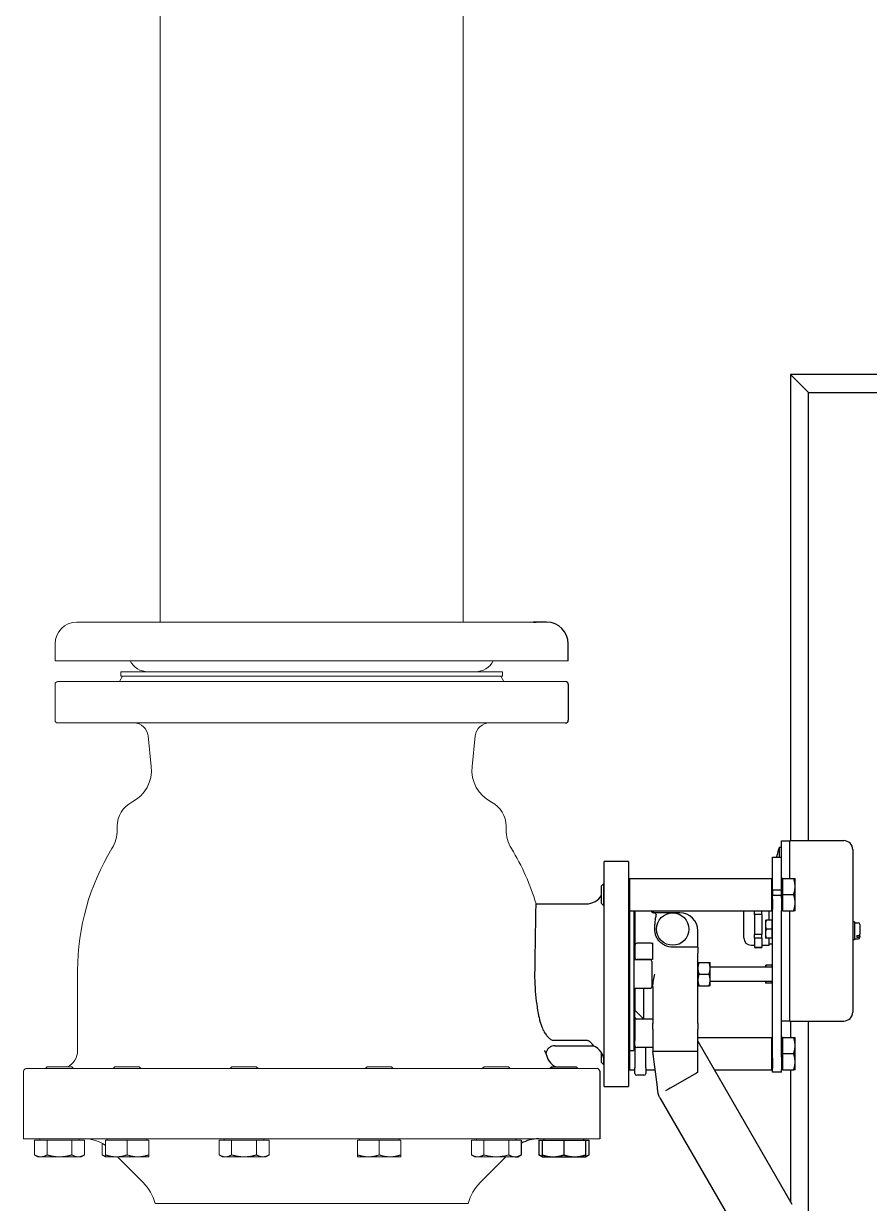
# Model space of a CAD drawing. Header units: millimetres. Extents: x 0 to 100323, y 0 to 59400.
# Drawn here: x 24957 to 25426, y 20905 to 21561 of the extents above; entities that cross this region are included whole.
import ezdxf

# ---------------------------------------------------------------- set-up
doc = ezdxf.new("R2010")
doc.units = ezdxf.units.MM
doc.header["$LTSCALE"] = 100
doc.layers.add('P_Biomass (BM)', color=150, linetype='Continuous', lineweight=18, true_color=0x007fff)
doc.layers.add('Visible', color=7, linetype='Continuous', lineweight=25)

msp = doc.modelspace()

# ---------------------------------------------------------------- linework, layer by layer
at = {"layer": 'P_Biomass (BM)'}
for p, q in [((25032.48, 21228.1), (25032.48, 22227.78)), ((25200.78, 21228.1), (25200.78, 22227.78)), ((24999.11, 21228.1), (24986.13, 21228.1)), ((24999.11, 21228.1), (25001.28, 21228.1)), ((25073.65, 21228.1), (25001.28, 21228.1)), ((25073.65, 21228.1), (25078.22, 21228.1)), ((25173.37, 21228.1), (25078.22, 21228.1)), ((25173.37, 21228.1), (25177.66, 21228.1)), ((25239.85, 21228.1), (25177.66, 21228.1)), ((24974.13, 21206.6), (24974.13, 21216.1)), ((25259.13, 21206.6), (24974.13, 21206.6)), ((25011.63, 21198.1), (25009.89, 21195.1)), ((25222.63, 21200.6), (25010.63, 21200.6)), ((25010.63, 21198.1), (25010.63, 21200.6)), ((25222.63, 21198.1), (25010.63, 21198.1)), ((25221.63, 21198.1), (25223.36, 21195.1)), ((25222.63, 21198.1), (25222.63, 21200.6)), ((24974.13, 21193.6), (24974.13, 21173.6)), ((24975.63, 21195.1), (25257.63, 21195.1)), ((25257.63, 21172.1), (24975.63, 21172.1)), ((25027.52, 21147.94), (25025.78, 21164.92)), ((25205.73, 21147.94), (25207.48, 21164.92)), ((25008.63, 21114.76), (25008.63, 21112.81)), ((25224.63, 21114.76), (25224.63, 21112.81)), ((24986.63, 21034.6), (24986.63, 20990.1)), ((24958.13, 20980.1), (25275.13, 20980.1)), ((24969.79, 20981.1), (24968.79, 20980.1)), ((24969.79, 20981.1), (24983.34, 20981.1)), ((24983.34, 20981.1), (24984.08, 20980.36)), ((25007.32, 20981.1), (25006.32, 20980.1)), ((25007.32, 20981.1), (25020.87, 20981.1)), ((25020.87, 20981.1), (25021.86, 20980.11)), ((25072.33, 20981.1), (25071.33, 20980.1)), ((25072.33, 20981.1), (25085.87, 20981.1)), ((25085.87, 20981.1), (25086.87, 20980.1)), ((25147.38, 20981.1), (25146.38, 20980.1)), ((25147.38, 20981.1), (25160.93, 20981.1)), ((25160.93, 20981.1), (25161.93, 20980.1)), ((25212.38, 20981.1), (25211.39, 20980.11)), ((25212.38, 20981.1), (25225.93, 20981.1)), ((25225.93, 20981.1), (25226.93, 20980.1)), ((24956.63, 20978.6), (24956.63, 20941.1)), ((24956.63, 20941.1), (25276.63, 20941.1)), ((24962.71, 20940.3), (24969.64, 20940.3)), ((24962.71, 20940.3), (24962.71, 20932.17)), ((24965.57, 20940.3), (24965.57, 20941.1)), ((24969.64, 20940.3), (24983.5, 20940.3)), ((24969.64, 20940.3), (24969.64, 20932.17)), ((24983.5, 20940.3), (24983.5, 20932.17)), ((24983.5, 20940.3), (24990.42, 20940.3)), ((24987.57, 20940.3), (24987.57, 20941.1)), ((24990.42, 20940.3), (24990.42, 20932.17)), ((25002.1, 20940.3), (25014.1, 20940.3)), ((25002.1, 20940.3), (25002.1, 20932.17)), ((25003.1, 20940.3), (25003.1, 20941.1)), ((25014.1, 20940.3), (25026.1, 20940.3)), ((25014.1, 20940.3), (25014.1, 20932.17)), ((25025.1, 20940.3), (25025.1, 20941.1)), ((25026.1, 20940.3), (25026.1, 20932.17)), ((25065.24, 20940.3), (25072.17, 20940.3)), ((25065.24, 20940.3), (25065.24, 20932.17)), ((25068.1, 20940.3), (25068.1, 20941.1)), ((25072.17, 20940.3), (25086.03, 20940.3)), ((25072.17, 20940.3), (25072.17, 20932.17)), ((25086.03, 20940.3), (25092.95, 20940.3)), ((25086.03, 20940.3), (25086.03, 20932.17)), ((25090.1, 20940.3), (25090.1, 20941.1)), ((25092.95, 20940.3), (25092.95, 20932.17)), ((25142.16, 20940.3), (25154.16, 20940.3)), ((25142.16, 20940.3), (25142.16, 20932.17)), ((25143.16, 20940.3), (25143.16, 20941.1)), ((25154.16, 20940.3), (25166.16, 20940.3)), ((25154.16, 20940.3), (25154.16, 20932.17)), ((25165.16, 20940.3), (25165.16, 20941.1)), ((25166.16, 20940.3), (25166.16, 20932.17)), ((25205.3, 20940.3), (25205.3, 20932.17)), ((25205.3, 20940.3), (25212.23, 20940.3)), ((25208.16, 20940.3), (25208.16, 20941.1)), ((25212.23, 20940.3), (25226.09, 20940.3)), ((25212.23, 20940.3), (25212.23, 20932.17)), ((25226.09, 20940.3), (25233.01, 20940.3)), ((25226.09, 20940.3), (25226.09, 20932.17)), ((25000.24, 20938.58), (25000.24, 20932.17)), ((24964.57, 20931.1), (24962.71, 20932.17)), ((24964.57, 20931.1), (24966.18, 20931.1)), ((24966.18, 20931.1), (24976.57, 20931.1)), ((24976.57, 20931.1), (24986.96, 20931.1)), ((24986.96, 20931.1), (24988.57, 20931.1)), ((24988.57, 20931.1), (24990.42, 20932.17)), ((25002.1, 20931.1), (25000.24, 20932.17)), ((25002.1, 20931.1), (25008.1, 20931.1)), ((25008.1, 20931.1), (25020.1, 20931.1)), ((25023.05, 20916.84), (25008.79, 20931.1)), ((25020.1, 20931.1), (25026.1, 20931.1)), ((25067.1, 20931.1), (25065.24, 20932.17)), ((25067.1, 20931.1), (25068.71, 20931.1)), ((25068.71, 20931.1), (25079.1, 20931.1)), ((25079.1, 20931.1), (25089.49, 20931.1)), ((25089.49, 20931.1), (25091.1, 20931.1)), ((25091.1, 20931.1), (25092.95, 20932.17)), ((25142.16, 20931.1), (25148.16, 20931.1)), ((25148.16, 20931.1), (25160.16, 20931.1)), ((25160.16, 20931.1), (25166.16, 20931.1)), ((25207.16, 20931.1), (25205.3, 20932.17)), ((25207.16, 20931.1), (25208.77, 20931.1)), ((25208.77, 20931.1), (25219.16, 20931.1)), ((25210.2, 20916.84), (25224.46, 20931.1)), ((25219.16, 20931.1), (25229.55, 20931.1)), ((25029.63, 20905.23), (25203.63, 20905.23))]:
    msp.add_line(p, q, dxfattribs=at)
for centre, radius, start, end in [((24986.13, 21216.1), 12, 90, 180), ((25025.63, 21211.6), 11, 207.03569, 270), ((25207.63, 21211.6), 11, 270, 332.96431), ((24975.63, 21193.6), 1.5, 90, 180), ((24975.63, 21173.6), 1.5, 180, 270), ((25017.82, 21164.1), 8, 5.86857, 90), ((25215.44, 21164.1), 8, 90, 174.13143), ((25007.63, 21145.89), 20, 297.20289, 5.86857), ((25225.63, 21145.89), 20, 174.13143, 242.79711), ((25023.63, 21114.76), 15, 117.20289, 180), ((25209.63, 21114.76), 15, 0, 62.79711), ((24988.63, 21112.81), 20, 328.57609, 0), ((25244.63, 21112.81), 20, 180, 211.42391), ((25116.63, 21034.6), 130, 148.57609, 180), ((25116.63, 21034.6), 130, 16.53586, 31.42391), ((24976.63, 20990.1), 10, 295.84193, 0), ((24958.13, 20978.6), 1.5, 90, 180), ((24990.51, 20921.1), 20, 54.58947, 90), ((25005.37, 20899.17), 25, 14.03624, 45), ((25227.88, 20899.17), 25, 135, 165.96376)]:
    msp.add_arc(centre, radius, start, end, dxfattribs=at)
for points, knots in [([(25001.28, 21228.1), (25001.07, 21228.1), (25000.88, 21228.1), (25000.18, 21228.1), (24999.75, 21228.1), (24999.31, 21228.1), (24999.2, 21228.1), (24999.11, 21228.1)], [-2.1952792, -2.1952792, -2.1952792, -2.1952792, -2.0993492, -2.0993492, -1.8229843, -1.8229843, -1.7097702, -1.7097702, -1.7097702, -1.7097702]), ([(25078.22, 21228.1), (25077.9, 21228.1), (25077.59, 21228.1), (25076.37, 21228.1), (25075.48, 21228.1), (25074.31, 21228.1), (25073.97, 21228.1), (25073.65, 21228.1)], [-2.1952792, -2.1952792, -2.1952792, -2.1952792, -2.0993492, -2.0993492, -1.8229843, -1.8229843, -1.7097702, -1.7097702, -1.7097702, -1.7097702]), ([(25177.66, 21228.1), (25177.41, 21228.1), (25177.16, 21228.1), (25176.14, 21228.1), (25175.32, 21228.1), (25174.1, 21228.1), (25173.74, 21228.1), (25173.37, 21228.1)], [-2.1952792, -2.1952792, -2.1952792, -2.1952792, -2.0993492, -2.0993492, -1.8229843, -1.8229843, -1.7097702, -1.7097702, -1.7097702, -1.7097702]), ([(24984.08, 20980.36), (24984.09, 20980.35), (24984.09, 20980.35), (24984.11, 20980.3), (24984.04, 20980.25), (24983.69, 20980.14), (24983.4, 20980.1), (24983.03, 20980.1)], [2.2317186, 2.2317186, 2.2317186, 2.2317186, 2.2549429, 2.2549429, 2.4488197, 2.4488197, 2.6508871, 2.6508871, 2.6508871, 2.6508871])]:
    msp.add_open_spline(points, degree=3, knots=knots, dxfattribs=at)
for points in [[(25021.86, 20980.11), (25021.87, 20980.11), (25021.86, 20980.1), (25021.85, 20980.1)], [(25211.4, 20980.1), (25211.39, 20980.1), (25211.39, 20980.11), (25211.39, 20980.11)]]:
    msp.add_open_spline(points, degree=3, dxfattribs=at)
for points, weights in [([(24962.71, 20932.17), (24964.57, 20931.1), (24966.18, 20931.1)], [1, 1.0379548493, 1]), ([(24966.18, 20931.1), (24967.78, 20931.1), (24969.64, 20932.17)], [1, 1.0379548493, 1]), ([(24969.64, 20932.17), (24973.35, 20931.1), (24976.57, 20931.1)], [1, 1.0379548493, 1]), ([(24976.57, 20931.1), (24979.78, 20931.1), (24983.5, 20932.17)], [1, 1.0379548493, 1]), ([(24983.5, 20932.17), (24985.35, 20931.1), (24986.96, 20931.1)], [1, 1.0379548493, 1]), ([(24986.96, 20931.1), (24988.57, 20931.1), (24990.42, 20932.17)], [1, 1.0379548493, 1]), ([(25000.24, 20932.17), (25001.22, 20931.61), (25002.1, 20931.35)], [1, 1.01965956375, 1.01895290532]), ([(25002.1, 20932.17), (25005.31, 20931.1), (25008.1, 20931.1)], [1, 1.0379548493, 1]), ([(25002.1, 20931.1), (25002.1, 20931.1), (25002.1, 20932.17)], [1, 1.0379548493, 1]), ([(25008.1, 20931.1), (25010.88, 20931.1), (25014.1, 20932.17)], [1, 1.0379548493, 1]), ([(25014.1, 20932.17), (25017.31, 20931.1), (25020.1, 20931.1)], [1, 1.0379548493, 1]), ([(25020.1, 20931.1), (25022.88, 20931.1), (25026.1, 20932.17)], [1, 1.0379548493, 1]), ([(25026.1, 20932.17), (25026.1, 20931.1), (25026.1, 20931.1)], [1, 1.0379548493, 1]), ([(25065.24, 20932.17), (25067.1, 20931.1), (25068.71, 20931.1)], [1, 1.0379548493, 1]), ([(25068.71, 20931.1), (25070.31, 20931.1), (25072.17, 20932.17)], [1, 1.0379548493, 1]), ([(25072.17, 20932.17), (25075.88, 20931.1), (25079.1, 20931.1)], [1, 1.0379548493, 1]), ([(25079.1, 20931.1), (25082.31, 20931.1), (25086.03, 20932.17)], [1, 1.0379548493, 1]), ([(25086.03, 20932.17), (25087.88, 20931.1), (25089.49, 20931.1)], [1, 1.0379548493, 1]), ([(25089.49, 20931.1), (25091.1, 20931.1), (25092.95, 20932.17)], [1, 1.0379548493, 1]), ([(25142.16, 20932.17), (25145.37, 20931.1), (25148.16, 20931.1)], [1, 1.0379548493, 1]), ([(25142.16, 20931.1), (25142.16, 20931.1), (25142.16, 20932.17)], [1, 1.0379548493, 1]), ([(25148.16, 20931.1), (25150.94, 20931.1), (25154.16, 20932.17)], [1, 1.0379548493, 1]), ([(25154.16, 20932.17), (25157.37, 20931.1), (25160.16, 20931.1)], [1, 1.0379548493, 1]), ([(25160.16, 20931.1), (25162.94, 20931.1), (25166.16, 20932.17)], [1, 1.0379548493, 1]), ([(25166.16, 20932.17), (25166.16, 20931.1), (25166.16, 20931.1)], [1, 1.0379548493, 1]), ([(25205.3, 20932.17), (25207.16, 20931.1), (25208.77, 20931.1)], [1, 1.0379548493, 1]), ([(25208.77, 20931.1), (25210.37, 20931.1), (25212.23, 20932.17)], [1, 1.0379548493, 1]), ([(25212.23, 20932.17), (25215.94, 20931.1), (25219.16, 20931.1)], [1, 1.0379548493, 1]), ([(25219.16, 20931.1), (25222.37, 20931.1), (25226.09, 20932.17)], [1, 1.0379548493, 1]), ([(25226.09, 20932.17), (25227.94, 20931.1), (25229.55, 20931.1)], [1, 1.0379548493, 1])]:
    msp.add_rational_spline(points, weights, degree=2, dxfattribs=at)
at = {"layer": 'Visible'}
for p, q in [((25392.63, 21355.62), (25382.63, 21365.62)), ((25382.63, 21365.62), (25382.63, 21106.74)), ((25496.74, 21365.62), (25382.63, 21365.62)), ((25392.63, 21106.74), (25392.63, 21355.62)), ((25392.63, 21355.62), (25498.01, 21355.62)), ((25239.85, 21228.1), (25241.35, 21228.1)), ((25247.13, 21228.1), (25241.35, 21228.1)), ((25259.13, 21206.6), (25259.13, 21216.1)), ((25259.13, 21193.6), (25259.13, 21173.6)), ((25377.63, 21097.66), (25377.63, 21106.64)), ((25377.63, 21106.64), (25382.13, 21106.64)), ((25382.13, 21085.8), (25382.13, 21106.74)), ((25382.13, 21106.74), (25412.13, 21106.74)), ((25372.63, 21079.27), (25372.63, 21097.66)), ((25372.63, 21097.66), (25377.63, 21097.66)), ((25376.42, 21097.66), (25376.42, 21103.15)), ((25376.42, 21103.15), (25377.63, 21103.15)), ((25377.63, 21083.16), (25377.63, 21097.66)), ((25417.13, 21101.74), (25417.13, 21011.54)), ((25279.13, 21086.3), (25279.13, 21095.1)), ((25292.63, 21095.1), (25279.13, 21095.1)), ((25292.63, 21095.1), (25292.63, 21086.3)), ((25279.13, 20978.91), (25279.13, 21086.3)), ((25292.63, 21086.3), (25292.63, 20978.91)), ((25292.63, 21085.3), (25293.13, 21085.8)), ((25293.13, 21085.8), (25293.13, 21067.8)), ((25293.13, 21085.8), (25372.13, 21085.8)), ((25372.13, 21067.8), (25372.13, 21085.8)), ((25372.63, 21085.3), (25372.13, 21085.8)), ((25378.23, 21085.8), (25377.63, 21085.8)), ((25378.23, 21085.8), (25384.32, 21085.8)), ((25378.23, 21081.3), (25378.23, 21085.8)), ((25385.13, 21081.3), (25385.13, 21085.8)), ((25277.63, 21081.72), (25278.7, 21082.8)), ((25277.63, 21071.87), (25277.63, 21081.72)), ((25278.7, 21082.8), (25278.7, 21070.8)), ((25279.13, 21082.8), (25278.7, 21082.8)), ((25372.63, 21079.27), (25372.63, 21076.44)), ((25377.63, 21079.27), (25372.63, 21079.27)), ((25377.63, 21079.27), (25377.63, 21083.16)), ((25377.63, 21076.44), (25377.63, 21079.27)), ((25378.23, 21076.8), (25378.23, 21081.3)), ((25385.13, 21072.3), (25385.13, 21081.3)), ((25241.25, 21071.6), (25269.13, 21071.6)), ((25277.63, 21071.87), (25278.7, 21070.8)), ((25372.63, 21074.32), (25372.63, 21076.44)), ((25372.63, 21076.44), (25377.63, 21076.44)), ((25372.63, 21074.32), (25372.63, 21068.67)), ((25377.63, 21075.01), (25377.63, 21076.44)), ((25377.63, 21075.01), (25377.63, 21067.98)), ((25378.23, 21072.3), (25378.23, 21076.8)), ((25378.23, 21076.8), (25384.32, 21076.8)), ((25378.23, 21067.8), (25378.23, 21072.3)), ((25385.13, 21067.8), (25385.13, 21072.3)), ((25279.13, 21070.8), (25278.7, 21070.8)), ((25292.63, 21068.3), (25293.13, 21067.8)), ((25293.13, 21067.8), (25372.13, 21067.8)), ((25293.16, 21067.8), (25293.16, 20990.1)), ((25295.63, 21067.8), (25295.63, 20990.1)), ((25296.13, 21067.8), (25296.13, 21066.6)), ((25296.13, 21066.6), (25296.13, 21053.24)), ((25306.13, 21067.6), (25306.13, 21067.8)), ((25307.32, 21066.6), (25306.86, 21066.6)), ((25308.13, 21066.6), (25307.32, 21066.6)), ((25317.13, 21066.6), (25308.13, 21066.6)), ((25321.13, 21066.6), (25317.13, 21066.6)), ((25356.63, 21052.67), (25356.63, 21067.8)), ((25362.63, 21067.8), (25362.63, 21067.76)), ((25362.63, 21067.76), (25366.63, 21067.76)), ((25362.63, 21065.74), (25362.63, 21067.76)), ((25366.63, 21065.74), (25362.63, 21065.74)), ((25362.63, 21065.74), (25362.63, 21060.13)), ((25366.63, 21067.8), (25366.63, 21067.76)), ((25366.63, 21065.74), (25366.63, 21067.76)), ((25366.63, 21065.74), (25366.63, 21060.13)), ((25370.63, 21062.63), (25370.63, 21067.8)), ((25372.63, 21068.3), (25372.13, 21067.8)), ((25372.63, 20985.93), (25372.63, 21068.67)), ((25377.63, 21047.02), (25377.63, 21067.98)), ((25378.23, 21067.8), (25377.63, 21067.8)), ((25378.23, 21067.8), (25384.32, 21067.8)), ((25382.13, 21006.54), (25382.13, 21067.8)), ((25307.13, 21057.6), (25307.13, 21060.36)), ((25362.63, 21060.13), (25362.63, 21054.52)), ((25366.63, 21060.13), (25366.63, 21054.52)), ((25368.63, 21062.63), (25368.63, 21060.13)), ((25368.63, 21060.13), (25368.63, 21055.13)), ((25372.13, 21062.63), (25369.07, 21062.63)), ((25372.13, 21062.63), (25372.13, 21060.13)), ((25372.13, 21062.63), (25372.63, 21062.63)), ((25372.13, 21060.13), (25372.13, 21057.63)), ((25418.13, 21061.64), (25417.13, 21061.64)), ((25418.13, 21061.64), (25418.13, 21051.64)), ((25418.13, 21061.14), (25420.13, 21061.14)), ((25421.13, 21060.14), (25421.13, 21054.76)), ((25296.13, 21053.24), (25296.13, 21048.71)), ((25307.12, 21053.86), (25307.13, 21053.88)), ((25331.13, 21048.6), (25331.13, 21056.6)), ((25362.63, 21052.61), (25362.63, 21054.52)), ((25366.63, 21054.52), (25362.63, 21054.52)), ((25366.63, 21052.61), (25362.63, 21052.61)), ((25362.63, 21052.61), (25362.63, 21050.02)), ((25366.63, 21052.61), (25366.63, 21054.52)), ((25366.63, 21052.61), (25366.63, 21050.02)), ((25368.63, 21055.13), (25368.63, 21052.63)), ((25372.13, 21057.63), (25369.07, 21057.63)), ((25372.13, 21052.63), (25369.07, 21052.63)), ((25370.63, 21048.67), (25370.63, 21052.63)), ((25372.13, 21057.63), (25372.13, 21055.13)), ((25372.13, 21055.13), (25372.13, 21052.63)), ((25372.13, 21052.63), (25372.63, 21052.63)), ((25418.13, 21051.64), (25417.13, 21051.64)), ((25418.13, 21052.14), (25420.13, 21052.14)), ((25419.33, 21054.04), (25419.33, 21052.98)), ((25419.33, 21054.04), (25420.13, 21054.04)), ((25420.13, 21052.98), (25419.33, 21052.98)), ((25421.13, 21053.7), (25421.13, 21054.76)), ((25421.13, 21053.7), (25421.13, 21053.14)), ((25295.63, 21049.6), (25296.13, 21049.6)), ((25296.13, 21048.71), (25296.13, 21041.7)), ((25305.13, 21049.71), (25297.13, 21049.71)), ((25306.13, 21048.71), (25306.13, 21049.95)), ((25306.13, 21041.7), (25306.13, 21048.71)), ((25330.13, 21047.6), (25317.13, 21047.6)), ((25331.13, 21047.6), (25330.13, 21047.6)), ((25331.13, 21047.6), (25331.13, 21048.6)), ((25331.13, 21047.6), (25331.13, 21044.33)), ((25360.63, 21048.67), (25362.63, 21048.67)), ((25362.63, 21050.02), (25362.63, 21047.44)), ((25362.63, 21047.42), (25362.63, 21047.44)), ((25366.63, 21047.44), (25362.63, 21047.44)), ((25362.63, 21047.42), (25366.63, 21047.42)), ((25366.63, 21050.02), (25366.63, 21047.44)), ((25366.63, 21048.67), (25370.63, 21048.67)), ((25366.63, 21047.42), (25366.63, 21047.44)), ((25370.63, 21049.42), (25372.63, 21049.42)), ((25377.63, 21007.58), (25377.63, 21047.02)), ((25304.63, 21040.6), (25295.63, 21040.6)), ((25296.13, 21041.7), (25296.13, 21040.6)), ((25305.13, 21040.7), (25297.13, 21040.7)), ((25305.63, 21039.6), (25305.63, 21025.6)), ((25306.13, 21040.7), (25306.13, 21041.7)), ((25331.13, 21005.1), (25331.13, 21044.33)), ((25331.71, 21039.1), (25337.35, 21039.1)), ((25337.93, 21035.85), (25337.93, 21039.1)), ((25331.71, 21032.6), (25337.35, 21032.6)), ((25337.93, 21036.6), (25372.63, 21036.6)), ((25337.93, 21029.35), (25337.93, 21035.85)), ((25368.63, 21037.6), (25368.63, 21036.6)), ((25372.13, 21037.6), (25369.07, 21037.6)), ((25372.13, 21037.6), (25372.13, 21036.6)), ((25372.13, 21037.6), (25372.63, 21037.6)), ((25306.13, 21025.6), (25306.13, 21005.1)), ((25331.71, 21026.1), (25337.35, 21026.1)), ((25337.93, 21026.1), (25337.93, 21029.35)), ((25337.93, 21028.6), (25372.63, 21028.6)), ((25368.63, 21028.6), (25368.63, 21027.6)), ((25372.13, 21027.6), (25369.07, 21027.6)), ((25372.13, 21028.6), (25372.13, 21027.6)), ((25372.13, 21027.6), (25372.63, 21027.6)), ((25304.63, 21024.6), (25295.63, 21024.6)), ((25296.13, 21024.6), (25296.13, 21012.6)), ((25301.13, 21007.6), (25301.13, 21024.6)), ((25295.63, 21015.6), (25296.13, 21015.6)), ((25301.13, 21007.6), (25296.13, 21012.6)), ((25296.13, 21008.6), (25296.13, 21012.6)), ((25296.13, 21008.6), (25296.13, 21003.6)), ((25301.13, 21007.6), (25297.13, 21007.6)), ((25306.13, 21007.6), (25301.13, 21007.6)), ((25377.63, 20986.62), (25377.63, 21007.58)), ((25377.63, 21006.64), (25382.13, 21006.64)), ((25382.13, 21006.54), (25412.13, 21006.54)), ((25382.63, 21006.54), (25382.63, 20997.41)), ((25392.63, 20799.6), (25392.63, 21006.54)), ((25296.13, 21003.6), (25296.13, 20995.75)), ((25306.13, 21002.03), (25306.13, 21005.1)), ((25306.13, 21002.03), (25306.13, 20989.6)), ((25331.13, 21005.1), (25331.13, 21002.03)), ((25331.13, 20989.6), (25331.13, 21002.03)), ((25250.75, 20995.88), (25269.13, 20995.88)), ((25251.63, 20992.85), (25272.93, 20992.85)), ((25295.63, 20997.41), (25296.13, 20997.41)), ((25296.13, 20992.75), (25296.13, 20995.75)), ((25296.13, 20992.75), (25296.13, 20990.7)), ((25331.13, 20997.41), (25372.13, 20997.41)), ((25331.13, 20995.3), (25383.34, 20904.86)), ((25372.13, 20979.41), (25372.13, 20997.41)), ((25372.63, 20996.91), (25372.13, 20997.41)), ((25378.23, 20997.41), (25377.63, 20997.41)), ((25378.23, 20997.41), (25384.32, 20997.41)), ((25378.23, 20992.91), (25378.23, 20997.41)), ((25378.23, 20988.41), (25378.23, 20992.91)), ((25385.13, 20992.91), (25385.13, 20997.41)), ((25385.13, 20983.91), (25385.13, 20992.91)), ((25277.63, 20983.48), (25277.63, 20988.87)), ((25278.7, 20986.49), (25278.7, 20982.41)), ((25292.63, 20992.1), (25293.16, 20990.1)), ((25293.13, 20990.24), (25293.13, 20979.41)), ((25293.16, 20990.1), (25295.63, 20990.1)), ((25296.13, 20990.7), (25296.13, 20980.63)), ((25306.13, 20991.75), (25297.13, 20991.75)), ((25302.13, 20990.7), (25302.13, 20991.75)), ((25302.13, 20980.63), (25302.13, 20990.7)), ((25307.01, 20989.6), (25306.13, 20989.6)), ((25307.13, 20989.6), (25307.01, 20989.6)), ((25328.08, 20989.6), (25307.13, 20989.6)), ((25330.13, 20989.6), (25328.08, 20989.6)), ((25331.11, 20989.6), (25330.13, 20989.6)), ((25331.13, 20978.06), (25331.13, 20989.6)), ((25372.63, 20985.93), (25372.63, 20980.28)), ((25377.63, 20986.62), (25377.63, 20979.59)), ((25378.23, 20983.91), (25378.23, 20988.41)), ((25378.23, 20988.41), (25384.32, 20988.41)), ((25249.91, 20981.1), (25249.17, 20980.36)), ((25249.91, 20981.1), (25263.46, 20981.1)), ((25263.46, 20981.1), (25264.46, 20980.1)), ((25277.63, 20983.48), (25278.7, 20982.41)), ((25279.13, 20982.41), (25278.7, 20982.41)), ((25292.63, 20979.91), (25293.13, 20979.41)), ((25293.13, 20979.41), (25296.13, 20979.41)), ((25296.13, 20977.41), (25296.13, 20980.63)), ((25302.13, 20980.63), (25302.13, 20977.41)), ((25302.13, 20979.41), (25307.4, 20979.41)), ((25340.3, 20979.41), (25372.13, 20979.41)), ((25372.63, 20979.91), (25372.13, 20979.41)), ((25372.63, 20978.16), (25372.63, 20980.28)), ((25377.63, 20978.16), (25377.63, 20979.59)), ((25378.23, 20979.41), (25377.63, 20979.41)), ((25378.23, 20979.41), (25378.23, 20983.91)), ((25378.23, 20979.41), (25384.32, 20979.41)), ((25382.63, 20979.41), (25382.63, 20906.1)), ((25385.13, 20979.41), (25385.13, 20983.91)), ((25276.63, 20978.6), (25276.63, 20941.1)), ((25279.13, 20970.1), (25279.13, 20978.91)), ((25292.63, 20978.91), (25292.63, 20970.1)), ((25301.13, 20976.41), (25297.13, 20976.41)), ((25330.34, 20977.6), (25315.79, 20969.2)), ((25331.13, 20978.06), (25330.34, 20977.6)), ((25377.63, 20978.16), (25372.63, 20978.16)), ((25279.13, 20970.1), (25292.63, 20970.1)), ((25314.86, 20968.66), (25313.21, 20967.71)), ((25315.79, 20969.2), (25314.86, 20968.66)), ((25309.96, 20963.96), (25353.9, 20887.86)), ((25230.16, 20940.3), (25230.16, 20941.1)), ((25233.01, 20940.3), (25233.01, 20932.17)), ((25242.83, 20940.3), (25242.83, 20932.17)), ((25242.83, 20940.3), (25244.69, 20940.3)), ((25244.69, 20940.3), (25244.69, 20932.17)), ((25244.69, 20940.3), (25256.69, 20940.3)), ((25245.69, 20940.3), (25245.69, 20941.1)), ((25256.69, 20940.3), (25268.69, 20940.3)), ((25256.69, 20940.3), (25256.69, 20932.17)), ((25267.69, 20940.3), (25267.69, 20941.1)), ((25268.69, 20940.3), (25268.69, 20932.17)), ((25268.69, 20940.3), (25270.54, 20940.3)), ((25270.54, 20940.3), (25270.54, 20932.17)), ((25229.55, 20931.1), (25231.16, 20931.1)), ((25231.16, 20931.1), (25233.01, 20932.17)), ((25244.69, 20931.1), (25242.83, 20932.17)), ((25244.69, 20931.1), (25250.69, 20931.1)), ((25250.69, 20931.1), (25262.69, 20931.1)), ((25262.69, 20931.1), (25268.69, 20931.1)), ((25268.69, 20931.1), (25270.54, 20932.17))]:
    msp.add_line(p, q, dxfattribs=at)
msp.add_circle((25317.13, 21057.6), 9, dxfattribs=at)
for centre, radius, start, end in [((25247.13, 21216.1), 12, 0, 90), ((25257.63, 21193.6), 1.5, 0, 90), ((25257.63, 21173.6), 1.5, 270, 0), ((25412.13, 21101.74), 5, 0, 90), ((25404.13, 21091.65), 30, 157.45969, 168.44275), ((25269.13, 21081.6), 10, 270, 328.21167), ((25307.13, 21067.6), 1, 180, 270), ((25321.13, 21056.6), 10, 0, 90), ((25420.13, 21060.14), 1, 0, 90), ((25360.63, 21052.67), 4, 180, 270), ((25420.13, 21053.14), 1, 270, 0), ((25297.13, 21048.71), 1, 90, 180), ((25305.13, 21048.71), 1, 0, 90), ((25297.13, 21041.7), 1, 180, 270), ((25304.63, 21039.6), 1, 0, 90), ((25305.13, 21041.7), 1, 270, 0), ((25304.63, 21025.6), 1, 270, 0), ((25297.13, 21008.6), 1, 180, 270), ((25412.13, 21011.54), 5, 270, 0), ((25269.13, 20983.6), 10, 0, 67.66835), ((25297.13, 20992.75), 1, 180, 270), ((25256.63, 20990.1), 10, 187.58712, 244.15807), ((25275.13, 20978.6), 1.5, 0, 90), ((25297.13, 20977.41), 1, 180, 270), ((25301.13, 20977.41), 1, 270, 0), ((25242.75, 20921.1), 20, 90, 119.11806)]:
    msp.add_arc(centre, radius, start, end, dxfattribs=at)
for points, knots in [([(25241.35, 21228.1), (25241.32, 21228.1), (25241.27, 21228.1), (25241.05, 21228.1), (25240.77, 21228.1), (25240.22, 21228.1), (25240.04, 21228.1), (25239.85, 21228.1)], [-2.1952792, -2.1952792, -2.1952792, -2.1952792, -2.0993492, -2.0993492, -1.8229843, -1.8229843, -1.7097702, -1.7097702, -1.7097702, -1.7097702]), ([(25240.66, 21034.6), (25240.68, 21036.42), (25240.71, 21038.26), (25240.78, 21042.62), (25240.82, 21045.13), (25240.9, 21049.93), (25240.94, 21052.23), (25241.01, 21056.49), (25241.04, 21058.45), (25241.09, 21061.91), (25241.12, 21063.54), (25241.17, 21066.4), (25241.19, 21067.64), (25241.22, 21069.63), (25241.23, 21070.38), (25241.25, 21071.37), (25241.25, 21071.6), (25241.25, 21071.6)], [0.198385, 0.198385, 0.198385, 0.198385, 0.734639, 0.734639, 1.469278, 1.469278, 2.203918, 2.203918, 2.938557, 2.938557, 3.673091, 3.673091, 4.407625, 4.407625, 5.142159, 5.142159, 5.876693, 5.876693, 5.876693, 5.876693]), ([(25305.13, 21067.6), (25305.4, 21067.33), (25305.74, 21067), (25306.31, 21066.69), (25306.6, 21066.6), (25306.86, 21066.6)], [0, 0, 0, 0, 0.1175628, 0.1175628, 0.194026, 0.194026, 0.194026, 0.194026]), ([(25307.9, 21065.6), (25307.75, 21064.9), (25307.6, 21064.18), (25307.27, 21062.38), (25307.13, 21061.32), (25307.13, 21060.36)], [-1.704868, -1.704868, -1.704868, -1.704868, -1.5004595, -1.5004595, -1.196308, -1.196308, -1.196308, -1.196308]), ([(25307.32, 21066.6), (25307.35, 21066.54), (25307.38, 21066.48), (25307.57, 21066.19), (25307.74, 21065.99), (25307.87, 21065.79), (25307.89, 21065.75), (25307.91, 21065.67), (25307.91, 21065.65), (25307.91, 21065.61), (25307.91, 21065.61), (25307.9, 21065.6)], [1.0379158, 1.0379158, 1.0379158, 1.0379158, 1.0617748, 1.0617748, 1.1696508, 1.1696508, 1.2099883, 1.2099883, 1.2350127, 1.2350127, 1.238877, 1.238877, 1.238877, 1.238877]), ([(25317.13, 21047.6), (25315.69, 21047.6), (25314.18, 21047.93), (25312.17, 21048.89), (25311.54, 21049.28), (25310.4, 21050.17), (25309.9, 21050.66), (25309.01, 21051.72), (25308.59, 21052.35), (25308.1, 21053.28), (25307.96, 21053.58), (25307.85, 21053.88)], [2.770538, 2.770538, 2.770538, 2.770538, 3.200607, 3.200607, 3.415642, 3.415642, 3.630676, 3.630676, 3.862344, 3.862344, 3.973469, 3.973469, 3.973469, 3.973469]), ([(25420.13, 21054.04), (25420.25, 21054.04), (25420.39, 21054.06), (25420.62, 21054.12), (25420.74, 21054.18), (25420.92, 21054.31), (25421, 21054.4), (25421.1, 21054.56), (25421.13, 21054.67), (25421.13, 21054.76)], [0, 0, 0, 0, 0.0368272, 0.0368272, 0.0739214, 0.0739214, 0.1114349, 0.1114349, 0.1495092, 0.1495092, 0.1495092, 0.1495092]), ([(25421.13, 21053.7), (25421.13, 21053.61), (25421.1, 21053.5), (25421, 21053.34), (25420.92, 21053.25), (25420.74, 21053.12), (25420.62, 21053.06), (25420.39, 21053), (25420.25, 21052.98), (25420.13, 21052.98)], [0.4504591, 0.4504591, 0.4504591, 0.4504591, 0.4885333, 0.4885333, 0.5260468, 0.5260468, 0.563141, 0.563141, 0.5999682, 0.5999682, 0.5999682, 0.5999682]), ([(25242.92, 21008.73), (25242.79, 21009.4), (25242.66, 21010.1), (25242.17, 21012.94), (25241.83, 21015.24), (25241.25, 21020.04), (25241.02, 21022.54), (25240.71, 21027.59), (25240.64, 21030.14), (25240.64, 21032.6), (25240.64, 21033.26), (25240.64, 21033.93), (25240.66, 21034.6)], [-2.469031, -2.469031, -2.469031, -2.469031, -2.218772, -2.218772, -1.479181, -1.479181, -0.739591, -0.739591, 0, 0, 0, 0.198481, 0.198481, 0.198481, 0.198481]), ([(25306.13, 21025.6), (25306.13, 21026.69), (25306.27, 21027.88), (25306.66, 21030.29), (25306.91, 21031.5), (25307.13, 21032.6)], [-0.6766728, -0.6766728, -0.6766728, -0.6766728, -0.3383364, -0.3383364, 0, 0, 0, 0]), ([(25242.92, 21008.73), (25243.3, 21006.72), (25243.83, 21004.88), (25244.48, 21003.25), (25244.66, 21002.79), (25244.86, 21002.34), (25245.06, 21001.91), (25245.2, 21001.61), (25245.35, 21001.32), (25245.49, 21001.05), (25245.95, 21000.18), (25246.4, 20999.46), (25246.84, 20998.87), (25246.97, 20998.68), (25247.1, 20998.51), (25247.23, 20998.35), (25247.46, 20998.06), (25247.68, 20997.81), (25247.88, 20997.59), (25248.41, 20997.03), (25248.93, 20996.61), (25249.39, 20996.33), (25249.41, 20996.32), (25249.43, 20996.31), (25249.45, 20996.29), (25249.65, 20996.18), (25249.87, 20996.07), (25250.1, 20996), (25250.2, 20995.96), (25250.32, 20995.93), (25250.44, 20995.91), (25250.49, 20995.9), (25250.54, 20995.89), (25250.6, 20995.89), (25250.65, 20995.88), (25250.7, 20995.88), (25250.75, 20995.88)], [0, 0, 0, 0, 0.770877, 0.770877, 0.770877, 0.988759, 0.988759, 0.988759, 1.141957, 1.141957, 1.141957, 1.626922, 1.626922, 1.626922, 1.778446, 1.778446, 1.778446, 2.046811, 2.046811, 2.046811, 2.747268, 2.747268, 2.747268, 2.776813, 2.776813, 2.776813, 3.069755, 3.069755, 3.069755, 3.195845, 3.195845, 3.195845, 3.248799, 3.248799, 3.248799, 3.297314, 3.297314, 3.297314, 3.297314]), ([(25251.63, 20992.85), (25251.11, 20992.85), (25250.59, 20992.77), (25249.59, 20992.45), (25249.11, 20992.2), (25248.25, 20991.58), (25247.86, 20991.18), (25247.25, 20990.32), (25247.01, 20989.83), (25246.79, 20989.15), (25246.75, 20988.97), (25246.71, 20988.78)], [0, 0, 0, 0, 0.1549711, 0.1549711, 0.3131711, 0.3131711, 0.4742918, 0.4742918, 0.6326863, 0.6326863, 0.6888335, 0.6888335, 0.6888335, 0.6888335]), ([(25269.13, 20995.88), (25269.17, 20995.88), (25269.2, 20995.88), (25269.39, 20995.87), (25269.54, 20995.85), (25269.86, 20995.78), (25270.03, 20995.72), (25270.47, 20995.53), (25270.72, 20995.38), (25271.35, 20994.92), (25271.72, 20994.52), (25272.34, 20993.77), (25272.58, 20993.41), (25272.86, 20992.96), (25272.93, 20992.85), (25272.93, 20992.85)], [1.93222, 1.93222, 1.93222, 1.93222, 1.95581, 1.95581, 2.047818, 2.047818, 2.177511, 2.177511, 2.429615, 2.429615, 2.993001, 2.993001, 3.559917, 3.559917, 4.05228, 4.05228, 4.05228, 4.05228]), ([(25246.71, 20988.78), (25246.71, 20988.78), (25246.71, 20988.78), (25246.71, 20988.78), (25246.71, 20988.79), (25246.71, 20988.8), (25246.7, 20988.81), (25246.68, 20988.84), (25246.66, 20988.88), (25246.63, 20988.94), (25246.61, 20988.97), (25246.59, 20989.01), (25246.57, 20989.06), (25246.47, 20989.25), (25246.33, 20989.53), (25246.17, 20989.9), (25246.14, 20989.96), (25246.12, 20990.02), (25246.09, 20990.09), (25246.09, 20990.09), (25246.08, 20990.1), (25246.08, 20990.1)], [1.193912, 1.193912, 1.193912, 1.193912, 1.240838, 1.240838, 1.240838, 1.375999, 1.375999, 1.375999, 1.606091, 1.606091, 1.606091, 1.739144, 1.739144, 1.739144, 2.297803, 2.297803, 2.297803, 2.390608, 2.390608, 2.390608, 2.396994, 2.396994, 2.396994, 2.396994]), ([(25301.23, 20991.75), (25301.21, 20991.75), (25301.19, 20991.75), (25301.18, 20991.75), (25301.16, 20991.75), (25301.14, 20991.75), (25301.13, 20991.75)], [-0.01431106, -0.01431106, -0.01431106, -0.01431106, -0.00693373, -0.00693373, -0.00693373, 0.0005258, 0.0005258, 0.0005258, 0.0005258]), ([(25250.23, 20980.1), (25249.85, 20980.1), (25249.57, 20980.14), (25249.2, 20980.25), (25249.13, 20980.31), (25249.17, 20980.36)], [1.4481676, 1.4481676, 1.4481676, 1.4481676, 1.6622591, 1.6622591, 1.8868195, 1.8868195, 1.8868195, 1.8868195]), ([(25309.96, 20963.96), (25309.53, 20964.7), (25309.22, 20965.52), (25309.01, 20966.56), (25308.98, 20966.77), (25308.95, 20966.98)], [0, 0, 0, 0, 0.2563017, 0.2563017, 0.3193628, 0.3193628, 0.3193628, 0.3193628])]:
    msp.add_open_spline(points, degree=3, knots=knots, dxfattribs=at)
for points, weights in [([(25384.32, 21085.8), (25385.13, 21085.8), (25385.13, 21085.8)], [1, 1.0379548493, 1]), ([(25385.13, 21081.3), (25385.13, 21083.39), (25384.32, 21085.8)], [1, 1.0379548493, 1]), ([(25384.32, 21076.8), (25385.13, 21079.21), (25385.13, 21081.3)], [1, 1.0379548493, 1]), ([(25385.13, 21072.3), (25385.13, 21074.39), (25384.32, 21076.8)], [1, 1.0379548493, 1]), ([(25384.32, 21067.8), (25385.13, 21070.21), (25385.13, 21072.3)], [1, 1.0379548493, 1]), ([(25385.13, 21067.8), (25385.13, 21067.8), (25384.32, 21067.8)], [1, 1.0379548493, 1]), ([(25368.63, 21062.63), (25368.63, 21062.63), (25369.07, 21062.63)], [1, 1.0379548493, 1]), ([(25369.07, 21062.63), (25368.63, 21061.29), (25368.63, 21060.13)], [1, 1.0379548493, 1]), ([(25368.63, 21060.13), (25368.63, 21058.97), (25369.07, 21057.63)], [1, 1.0379548493, 1]), ([(25369.07, 21057.63), (25368.63, 21056.29), (25368.63, 21055.13)], [1, 1.0379548493, 1]), ([(25368.63, 21055.13), (25368.63, 21053.97), (25369.07, 21052.63)], [1, 1.0379548493, 1]), ([(25369.07, 21052.63), (25368.63, 21052.63), (25368.63, 21052.63)], [1, 1.0379548493, 1]), ([(25331.13, 21039.1), (25331.13, 21039.1), (25331.71, 21039.1)], [1, 1.0379548493, 1]), ([(25331.71, 21039.1), (25331.13, 21037.36), (25331.13, 21035.85)], [1, 1.0379548493, 1]), ([(25337.35, 21039.1), (25337.93, 21039.1), (25337.93, 21039.1)], [1, 1.0379548493, 1]), ([(25337.93, 21035.85), (25337.93, 21037.36), (25337.35, 21039.1)], [1, 1.0379548493, 1]), ([(25331.13, 21035.85), (25331.13, 21034.34), (25331.71, 21032.6)], [1, 1.0379548493, 1]), ([(25331.71, 21032.6), (25331.13, 21030.86), (25331.13, 21029.35)], [1, 1.0379548493, 1]), ([(25337.35, 21032.6), (25337.93, 21034.34), (25337.93, 21035.85)], [1, 1.0379548493, 1]), ([(25337.93, 21029.35), (25337.93, 21030.86), (25337.35, 21032.6)], [1, 1.0379548493, 1]), ([(25368.63, 21037.6), (25368.63, 21037.6), (25369.07, 21037.6)], [1, 1.0379548493, 1]), ([(25369.07, 21037.6), (25368.9, 21037.08), (25368.8, 21036.6)], [1, 1.01444719531, 1.01789598298]), ([(25331.13, 21029.35), (25331.13, 21027.84), (25331.71, 21026.1)], [1, 1.0379548493, 1]), ([(25331.71, 21026.1), (25331.13, 21026.1), (25331.13, 21026.1)], [1, 1.0379548493, 1]), ([(25337.35, 21026.1), (25337.93, 21027.84), (25337.93, 21029.35)], [1, 1.0379548493, 1]), ([(25337.93, 21026.1), (25337.93, 21026.1), (25337.35, 21026.1)], [1, 1.0379548493, 1]), ([(25369.07, 21027.6), (25368.63, 21027.6), (25368.63, 21027.6)], [1, 1.0379548493, 1]), ([(25368.8, 21028.6), (25368.9, 21028.12), (25369.07, 21027.6)], [1.01789598298, 1.01444719531, 1]), ([(25384.32, 20997.41), (25385.13, 20997.41), (25385.13, 20997.41)], [1, 1.0379548493, 1]), ([(25385.13, 20992.91), (25385.13, 20995), (25384.32, 20997.41)], [1, 1.0379548493, 1]), ([(25384.32, 20988.41), (25385.13, 20990.82), (25385.13, 20992.91)], [1, 1.0379548493, 1]), ([(25385.13, 20983.91), (25385.13, 20986), (25384.32, 20988.41)], [1, 1.0379548493, 1]), ([(25384.32, 20979.41), (25385.13, 20981.82), (25385.13, 20983.91)], [1, 1.0379548493, 1]), ([(25385.13, 20979.41), (25385.13, 20979.41), (25384.32, 20979.41)], [1, 1.0379548493, 1]), ([(25229.55, 20931.1), (25231.16, 20931.1), (25233.01, 20932.17)], [1, 1.0379548493, 1]), ([(25242.83, 20932.17), (25243.81, 20931.61), (25244.69, 20931.35)], [1, 1.01965956375, 1.01895290532]), ([(25244.69, 20931.1), (25244.69, 20931.1), (25244.69, 20932.17)], [1, 1.0379548493, 1]), ([(25244.69, 20932.17), (25247.9, 20931.1), (25250.69, 20931.1)], [1, 1.0379548493, 1]), ([(25250.69, 20931.1), (25253.47, 20931.1), (25256.69, 20932.17)], [1, 1.0379548493, 1]), ([(25256.69, 20932.17), (25259.9, 20931.1), (25262.69, 20931.1)], [1, 1.0379548493, 1]), ([(25262.69, 20931.1), (25265.47, 20931.1), (25268.69, 20932.17)], [1, 1.0379548493, 1]), ([(25268.69, 20932.17), (25268.69, 20931.1), (25268.69, 20931.1)], [1, 1.0379548493, 1]), ([(25268.69, 20931.35), (25269.56, 20931.61), (25270.54, 20932.17)], [1.01895290532, 1.01965956375, 1])]:
    msp.add_rational_spline(points, weights, degree=2, dxfattribs=at)
for points in [[(25307.85, 21053.88), (25307.39, 21055.02), (25307.13, 21056.3), (25307.13, 21057.6)], [(25251.63, 20992.85), (25251.63, 20992.85), (25251.63, 20992.85), (25251.63, 20992.85)], [(25308.95, 20966.98), (25308.01, 20974.52), (25307.07, 20982.06), (25306.13, 20989.6)], [(25308.95, 20966.98), (25308.95, 20966.98), (25308.95, 20966.98), (25308.95, 20966.98)]]:
    msp.add_open_spline(points, degree=3, dxfattribs=at)

doc.saveas('drawing.dxf')
